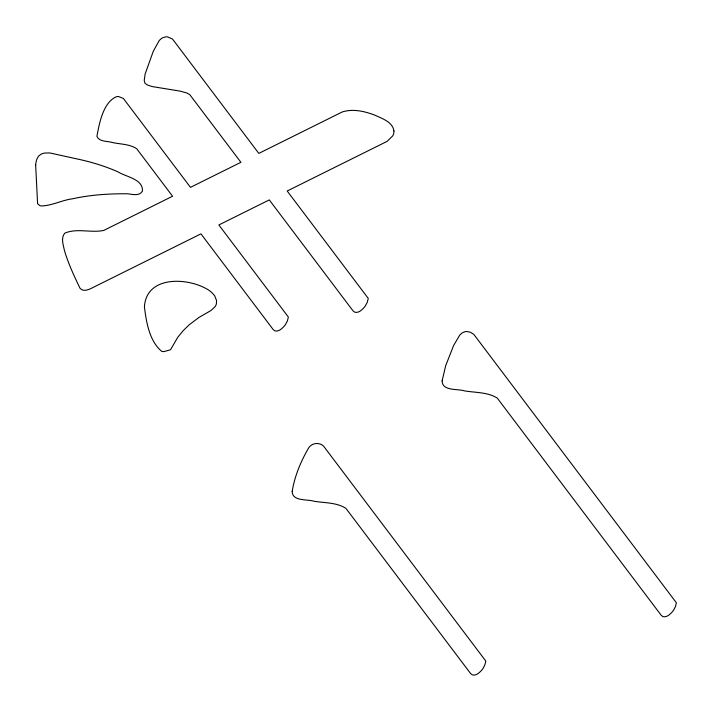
<?xml version="1.0" encoding="UTF-8"?>
<svg xmlns="http://www.w3.org/2000/svg" width="712" height="712" viewBox="0 0 712 712"><rect width="100%" height="100%" fill="white"/><g stroke="black" fill="none" stroke-linecap="round" stroke-linejoin="round"><path stroke-width="1.07" d="M144.429 306.854C146.272 322.011 149.378 341.021 161.606 351.274A6.693 4.788 -14.3 0 0 163.92 351.612L170.497 349.77L177.84 337.159L183.091 330.768L189.152 324.841L198.835 317.525L211.055 310.477L214.988 306.774A12.496 8.945 -14.3 0 0 216.412 303.739L216.537 300.5L214.677 295.836A42.248 30.233 -14.3 0 0 208.981 290.3C189.303 277.386 146.316 274.779 144.429 306.854M393.941 131.008L393.798 133.028A13.626 9.754 -14.3 0 1 392.668 135.939L387.106 141.368L287.194 191.003L368.255 298.408L367.294 302.226L365.496 305.697A21.022 15.041 -14.3 0 1 362.079 309.533C359.943 311.856 355.341 314.037 352.992 310.815L269.287 199.903L218.86 224.956L288.369 317.062L287.408 320.881L285.61 324.352A21.022 15.041 -14.3 0 1 282.192 328.188C280.056 330.51 275.455 332.691 273.114 329.469L200.953 233.856L91.136 288.413C87.834 290.113 82.725 291.813 80.002 288.244C74.066 275.864 68.156 263.36 64.347 250.126C63.288 244.759 60.6 237.648 64.925 233.073C77.323 227.911 90.985 233.144 103.756 230.43L172.571 196.245L136.731 148.763C129.878 144.082 120.8 144.296 112.905 142.631C107.904 140.931 99.191 142.115 96.921 136.304C99.297 123.39 103.169 102.199 116.599 96.654A6.675 4.779 -14.3 0 1 118.548 96.556L123.363 98.434L190.478 187.354L240.905 162.3L189.757 94.616L186.811 92.969L180.091 91.118L151.968 86.526L147.402 84.986L144.999 83.304L144.225 80.403L145.141 73.986L153.285 51.255L159.328 40.361L162.025 38.039L165.469 36.926A6.631 4.744 -14.3 0 1 167.462 36.873L172.464 38.991L258.812 153.4L342.232 111.962C352.965 108.527 364.526 111.25 374.761 115.113C382.015 118.548 392.668 121.841 393.941 131.008M292.187 491.342C292.142 501.577 307.299 499.05 313.983 501.221C324.574 503.046 336.732 502.334 345.97 508.421L470.57 673.508C472.91 676.738 477.512 674.558 479.648 672.235A21.022 15.041 -14.3 0 0 483.065 668.399L484.863 664.928L485.833 661.11L323.471 445.988C318.656 441.636 310.655 443.158 307.94 449.156C300.5 462.168 294.608 476.497 292.187 491.342M442.125 380.831C442.081 391.315 457.656 388.601 464.473 390.87C475.349 392.739 487.8 392.009 497.332 398.168L661.137 615.204C663.486 618.434 668.087 616.245 670.223 613.931A21.022 15.041 -14.3 0 0 673.641 610.086L675.439 606.624L676.4 602.806L473.872 334.453L470.418 332.246L466.93 331.498A6.337 4.539 -14.3 0 0 464.829 331.765L461.99 332.976L459.703 335.165L453.58 345.578L445.676 365.728L442.125 380.831M35.662 165.193L37.585 203.712L39.623 205.412A7.022 5.02 -14.3 0 0 41.225 205.955C51.878 205.741 61.953 200.161 72.597 198.781C90.575 194.794 109.114 193.628 127.484 193.78C132.45 194.243 139.285 196.503 142.445 191.074C143.254 178.943 125.739 176.896 117.791 171.752A213.084 152.501 -14.3 0 0 78.551 159.257L49.813 152.946L44.589 153.053A9.71 6.951 -14.3 0 0 41.056 154.219C37.06 156.24 35.903 161.081 35.662 165.193"/></g></svg>
